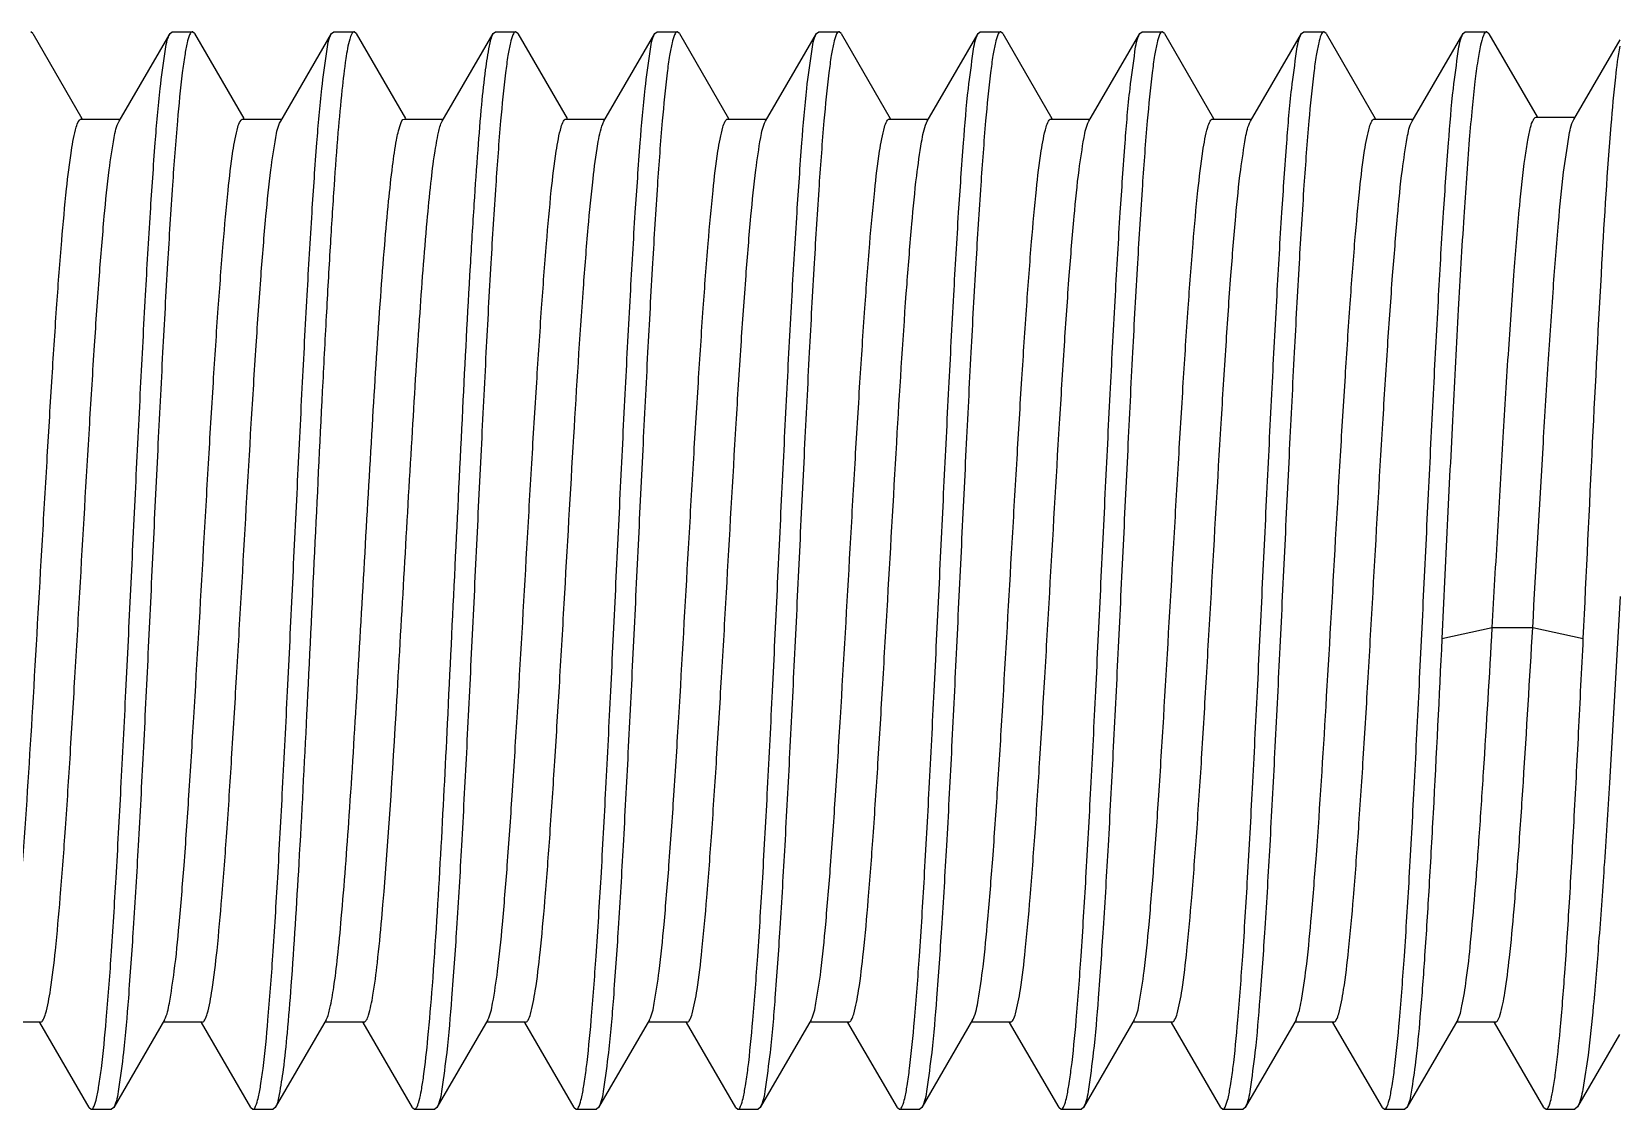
# Model space of a CAD drawing. Extents: x 27938 to 1042331, y -235042 to 1535213.
# Drawn here: x 726729 to 726847.7, y 744942.6 to 745023.1 of the extents above; entities that cross this region are included whole.
import ezdxf

# ---------------------------------------------------------------- set-up
doc = ezdxf.new("R2010")
doc.units = 0
doc.header["$LTSCALE"] = 1000
doc.header["$MEASUREMENT"] = 0

msp = doc.modelspace()

# ---------------------------------------------------------------- linework, layer by layer
at = {"linetype": 'Continuous'}
for p, q in [((726729.09, 745023), (726728.93, 745023.14)), ((726729.09, 745023), (726732.76, 745016.65)), ((726735.53, 745016.45), (726739.34, 745023)), ((726739.34, 745023), (726739.5, 745023.14)), ((726739.5, 745023.14), (726741.01, 745023.14)), ((726739.5, 745023.14), (726741.01, 745023.14)), ((726741.01, 745023.14), (726740.99, 745023.13)), ((726741.17, 745023), (726741.01, 745023.14)), ((726741.17, 745023), (726744.85, 745016.65)), ((726747.61, 745016.45), (726751.42, 745023)), ((726751.42, 745023), (726751.58, 745023.14)), ((726751.58, 745023.14), (726753.09, 745023.14)), ((726751.58, 745023.14), (726753.09, 745023.14)), ((726753.09, 745023.14), (726753.07, 745023.13)), ((726753.25, 745023), (726753.09, 745023.14)), ((726753.25, 745023), (726756.93, 745016.65)), ((726759.69, 745016.45), (726763.5, 745023)), ((726763.5, 745023), (726763.66, 745023.14)), ((726763.66, 745023.14), (726765.17, 745023.14)), ((726763.66, 745023.14), (726765.17, 745023.14)), ((726765.17, 745023.14), (726765.15, 745023.13)), ((726765.33, 745023), (726765.17, 745023.14)), ((726765.33, 745023), (726769.01, 745016.65)), ((726771.77, 745016.45), (726775.58, 745023)), ((726775.58, 745023), (726775.74, 745023.14)), ((726775.74, 745023.14), (726777.25, 745023.14)), ((726775.74, 745023.14), (726777.25, 745023.14)), ((726777.25, 745023.14), (726777.23, 745023.13)), ((726777.41, 745023), (726777.25, 745023.14)), ((726777.41, 745023), (726781.09, 745016.65)), ((726783.85, 745016.45), (726787.66, 745023)), ((726787.66, 745023), (726787.82, 745023.14)), ((726787.82, 745023.14), (726789.34, 745023.14)), ((726787.82, 745023.14), (726789.34, 745023.14)), ((726789.34, 745023.14), (726789.31, 745023.13)), ((726789.49, 745023), (726789.34, 745023.14)), ((726789.49, 745023), (726793.17, 745016.65)), ((726795.93, 745016.45), (726799.75, 745023)), ((726799.75, 745023), (726799.9, 745023.14)), ((726799.9, 745023.14), (726801.42, 745023.14)), ((726799.9, 745023.14), (726801.42, 745023.14)), ((726801.42, 745023.14), (726801.39, 745023.13)), ((726801.58, 745023), (726801.42, 745023.14)), ((726801.58, 745023), (726805.25, 745016.65)), ((726808.02, 745016.45), (726811.83, 745023)), ((726811.83, 745023), (726811.99, 745023.14)), ((726811.99, 745023.14), (726813.5, 745023.14)), ((726811.99, 745023.14), (726813.5, 745023.14)), ((726813.5, 745023.14), (726813.48, 745023.13)), ((726813.66, 745023), (726813.5, 745023.14)), ((726813.66, 745023), (726817.34, 745016.65)), ((726820.1, 745016.45), (726823.91, 745023)), ((726823.91, 745023), (726824.07, 745023.14)), ((726824.07, 745023.14), (726825.58, 745023.14)), ((726824.07, 745023.14), (726825.58, 745023.14)), ((726825.58, 745023.14), (726825.56, 745023.13)), ((726825.74, 745023), (726825.58, 745023.14)), ((726825.74, 745023), (726829.42, 745016.65)), ((726832.18, 745016.45), (726835.99, 745023)), ((726835.99, 745023), (726836.15, 745023.14)), ((726836.15, 745023.14), (726837.74, 745023.14)), ((726836.15, 745023.14), (726837.74, 745023.14)), ((726837.74, 745023.14), (726837.72, 745023.13)), ((726837.91, 745022.98), (726837.74, 745023.14)), ((726837.91, 745022.98), (726841.51, 745016.78)), ((726844.27, 745016.58), (726847.73, 745022.53)), ((726732.69, 745016.61), (726735.62, 745016.61)), ((726744.77, 745016.61), (726747.7, 745016.61)), ((726756.86, 745016.61), (726759.78, 745016.61)), ((726768.94, 745016.61), (726771.86, 745016.61)), ((726781.02, 745016.61), (726783.95, 745016.61)), ((726793.1, 745016.61), (726796.03, 745016.61)), ((726805.18, 745016.61), (726808.11, 745016.61)), ((726817.27, 745016.61), (726820.19, 745016.61)), ((726829.35, 745016.61), (726832.27, 745016.61)), ((726841.44, 745016.74), (726844.36, 745016.74)), ((726771.68, 745016.25), (726771.77, 745016.45)), ((726795.87, 745016.32), (726795.93, 745016.45)), ((726834.4, 744977.78), (726838.17, 744978.6)), ((726838.17, 744978.6), (726841.19, 744978.6)), ((726841.19, 744978.6), (726844.97, 744977.78)), ((726729.67, 744949.11), (726726.91, 744949.11)), ((726733.3, 744942.73), (726729.6, 744949.07)), ((726738.92, 744949.28), (726735.13, 744942.73)), ((726741.75, 744949.11), (726738.83, 744949.11)), ((726745.38, 744942.73), (726741.68, 744949.07)), ((726751.01, 744949.28), (726747.21, 744942.73)), ((726753.84, 744949.11), (726750.91, 744949.11)), ((726757.46, 744942.73), (726753.77, 744949.07)), ((726763.09, 744949.28), (726759.29, 744942.73)), ((726765.92, 744949.11), (726762.99, 744949.11)), ((726769.54, 744942.73), (726765.85, 744949.07)), ((726775.17, 744949.28), (726771.37, 744942.73)), ((726778, 744949.11), (726775.07, 744949.11)), ((726781.62, 744942.73), (726777.93, 744949.07)), ((726787.25, 744949.28), (726783.45, 744942.73)), ((726790.08, 744949.11), (726787.16, 744949.11)), ((726793.71, 744942.73), (726790.01, 744949.07)), ((726799.33, 744949.28), (726795.54, 744942.73)), ((726802.16, 744949.11), (726799.24, 744949.11)), ((726799.33, 744949.28), (726799.38, 744949.37)), ((726805.79, 744942.73), (726802.09, 744949.07)), ((726811.41, 744949.28), (726807.62, 744942.73)), ((726814.25, 744949.11), (726811.32, 744949.11)), ((726817.87, 744942.73), (726814.18, 744949.07)), ((726823.5, 744949.28), (726819.7, 744942.73)), ((726826.33, 744949.11), (726823.4, 744949.11)), ((726823.5, 744949.28), (726823.57, 744949.44)), ((726829.95, 744942.73), (726826.26, 744949.07)), ((726835.58, 744949.28), (726831.78, 744942.73)), ((726838.41, 744949.11), (726835.48, 744949.11)), ((726842.03, 744942.73), (726838.34, 744949.07)), ((726847.68, 744948.18), (726844.54, 744942.77)), ((726733.3, 744942.73), (726733.45, 744942.59)), ((726733.45, 744942.59), (726734.97, 744942.59)), ((726733.45, 744942.59), (726734.97, 744942.59)), ((726733.45, 744942.59), (726733.48, 744942.59)), ((726735.13, 744942.73), (726734.97, 744942.59)), ((726745.38, 744942.73), (726745.54, 744942.59)), ((726745.54, 744942.59), (726747.05, 744942.59)), ((726745.54, 744942.59), (726747.05, 744942.59)), ((726745.54, 744942.59), (726745.56, 744942.59)), ((726747.21, 744942.73), (726747.05, 744942.59)), ((726757.46, 744942.73), (726757.62, 744942.59)), ((726757.62, 744942.59), (726759.13, 744942.59)), ((726757.62, 744942.59), (726759.13, 744942.59)), ((726757.62, 744942.59), (726757.64, 744942.59)), ((726759.29, 744942.73), (726759.13, 744942.59)), ((726769.54, 744942.73), (726769.7, 744942.59)), ((726769.7, 744942.59), (726771.21, 744942.59)), ((726769.7, 744942.59), (726771.21, 744942.59)), ((726769.7, 744942.59), (726769.72, 744942.59)), ((726771.37, 744942.73), (726771.21, 744942.59)), ((726781.62, 744942.73), (726781.78, 744942.59)), ((726781.78, 744942.59), (726783.29, 744942.59)), ((726781.78, 744942.59), (726783.29, 744942.59)), ((726781.78, 744942.59), (726781.8, 744942.59)), ((726783.45, 744942.73), (726783.29, 744942.59)), ((726793.71, 744942.73), (726793.86, 744942.59)), ((726793.86, 744942.59), (726795.38, 744942.59)), ((726793.86, 744942.59), (726795.38, 744942.59)), ((726793.86, 744942.59), (726793.89, 744942.59)), ((726795.54, 744942.73), (726795.38, 744942.59)), ((726805.79, 744942.73), (726805.95, 744942.59)), ((726805.95, 744942.59), (726807.46, 744942.59)), ((726805.95, 744942.59), (726807.46, 744942.59)), ((726805.95, 744942.59), (726805.97, 744942.59)), ((726807.62, 744942.73), (726807.46, 744942.59)), ((726817.87, 744942.73), (726818.03, 744942.59)), ((726818.03, 744942.59), (726819.54, 744942.59)), ((726818.03, 744942.59), (726819.54, 744942.59)), ((726818.03, 744942.59), (726818.05, 744942.59)), ((726819.7, 744942.73), (726819.54, 744942.59)), ((726829.95, 744942.73), (726830.11, 744942.59)), ((726830.11, 744942.59), (726831.62, 744942.59)), ((726830.11, 744942.59), (726831.62, 744942.59)), ((726830.11, 744942.59), (726830.13, 744942.59)), ((726831.78, 744942.73), (726831.62, 744942.59)), ((726842.03, 744942.73), (726842.19, 744942.59)), ((726842.19, 744942.59), (726844.33, 744942.59)), ((726842.19, 744942.59), (726844.33, 744942.59)), ((726842.19, 744942.59), (726842.21, 744942.59)), ((726844.54, 744942.77), (726844.33, 744942.59))]:
    msp.add_line(p, q, dxfattribs=at)
for points, knots in [([(726733.48, 744942.59), (726733.57, 744942.62), (726733.72, 744942.94), (726733.88, 744943.5), (726734.05, 744944.47), (726734.32, 744946.4), (726734.62, 744949.65), (726734.98, 744954.39), (726735.33, 744960.17), (726735.69, 744966.77), (726736.05, 744973.95), (726736.41, 744981.45), (726736.77, 744989.01), (726737.13, 744996.34), (726737.49, 745003.19), (726737.84, 745009.3), (726738.2, 745014.44), (726738.52, 745018.48), (726738.91, 745021.17), (726739.1, 745022.6), (726739.34, 745023)], [0, 0, 0, 0, 0.003607, 0.01125, 0.023199, 0.039411, 0.0841, 0.143793, 0.216365, 0.29921, 0.389343, 0.483513, 0.57832, 0.670347, 0.756272, 0.832991, 0.897743, 0.948217, 0.982646, 1, 1, 1, 1]), ([(726740.99, 745023.13), (726740.89, 745023.11), (726740.74, 745022.78), (726740.59, 745022.22), (726740.41, 745021.25), (726740.15, 745019.32), (726739.84, 745016.08), (726739.49, 745011.33), (726739.13, 745005.56), (726738.77, 744998.96), (726738.41, 744991.78), (726738.05, 744984.27), (726737.7, 744976.72), (726737.34, 744969.39), (726736.98, 744962.55), (726736.62, 744956.43), (726736.26, 744951.29), (726735.94, 744947.25), (726735.56, 744944.56), (726735.36, 744943.13), (726735.13, 744942.73)], [0, 0, 0, 0, 0.003611, 0.011257, 0.023208, 0.03942, 0.084105, 0.14379, 0.216353, 0.299192, 0.389318, 0.483476, 0.578271, 0.670286, 0.7562, 0.832918, 0.897679, 0.94817, 0.98262, 1, 1, 1, 1]), ([(726745.56, 744942.59), (726745.65, 744942.62), (726745.8, 744942.94), (726745.96, 744943.5), (726746.14, 744944.47), (726746.4, 744946.4), (726746.71, 744949.65), (726747.06, 744954.39), (726747.41, 744960.17), (726747.77, 744966.77), (726748.13, 744973.95), (726748.49, 744981.45), (726748.85, 744989.01), (726749.21, 744996.34), (726749.57, 745003.19), (726749.92, 745009.3), (726750.28, 745014.44), (726750.6, 745018.48), (726750.99, 745021.17), (726751.18, 745022.6), (726751.42, 745023)], [0, 0, 0, 0, 0.003607, 0.01125, 0.023198, 0.03941, 0.084098, 0.143791, 0.216363, 0.299208, 0.389341, 0.48351, 0.578318, 0.670346, 0.756271, 0.83299, 0.897743, 0.948217, 0.982646, 1, 1, 1, 1]), ([(726753.07, 745023.13), (726753, 745023.12), (726752.87, 745022.91), (726752.66, 745022.27), (726752.42, 745020.83), (726752.15, 745018.51), (726751.86, 745015.35), (726751.58, 745011.44), (726751.29, 745006.86), (726751, 745001.73), (726750.61, 744994.13), (726750.13, 744984.2), (726749.57, 744972.43), (726749.02, 744961.62), (726748.6, 744954.86), (726748.38, 744951.81)], [0, 0, 0, 0, 0.002964, 0.008737, 0.029566, 0.062647, 0.107305, 0.162537, 0.227082, 0.299454, 0.377979, 0.546128, 0.716059, 0.872129, 1, 1, 1, 1]), ([(726758.95, 744951.81), (726759.43, 744958.34), (726759.96, 744968.8), (726760.65, 744983.17), (726761.2, 744994.57), (726761.67, 745003.6), (726762.06, 745010.06), (726762.34, 745014.09), (726762.61, 745017.43), (726762.87, 745020.03), (726763.16, 745021.79), (726763.34, 745022.72), (726763.5, 745023)], [0, 0, 0, 0, 0.275142, 0.440178, 0.604823, 0.754782, 0.820106, 0.877048, 0.924377, 0.961083, 0.986411, 1, 1, 1, 1]), ([(726765.15, 745023.13), (726765.06, 745023.11), (726764.91, 745022.78), (726764.75, 745022.22), (726764.57, 745021.25), (726764.31, 745019.32), (726764, 745016.08), (726763.65, 745011.33), (726763.29, 745005.55), (726762.94, 744998.96), (726762.58, 744991.78), (726762.22, 744984.28), (726761.86, 744976.72), (726761.5, 744969.39), (726761.14, 744962.55), (726760.79, 744956.43), (726760.42, 744951.29), (726760.1, 744947.25), (726759.72, 744944.56), (726759.52, 744943.13), (726759.29, 744942.73)], [0, 0, 0, 0, 0.003611, 0.011258, 0.023209, 0.039422, 0.084108, 0.143794, 0.216356, 0.299189, 0.389308, 0.483464, 0.57826, 0.670281, 0.756203, 0.832923, 0.897683, 0.948172, 0.982621, 1, 1, 1, 1]), ([(726769.72, 744942.59), (726769.82, 744942.62), (726769.97, 744942.94), (726770.12, 744943.5), (726770.3, 744944.47), (726770.56, 744946.4), (726770.87, 744949.64), (726771.22, 744954.39), (726771.58, 744960.17), (726771.93, 744966.77), (726772.29, 744973.95), (726772.65, 744981.45), (726773.01, 744989.01), (726773.37, 744996.34), (726773.73, 745003.19), (726774.08, 745009.3), (726774.45, 745014.44), (726774.77, 745018.48), (726775.15, 745021.17), (726775.35, 745022.6), (726775.58, 745023)], [0, 0, 0, 0, 0.003606, 0.011248, 0.023195, 0.039405, 0.08409, 0.14378, 0.216352, 0.299204, 0.389345, 0.483519, 0.578326, 0.67035, 0.756268, 0.832985, 0.897739, 0.948216, 0.982646, 1, 1, 1, 1]), ([(726777.23, 745023.13), (726777.14, 745023.11), (726776.99, 745022.78), (726776.83, 745022.22), (726776.65, 745021.25), (726776.39, 745019.32), (726776.08, 745016.08), (726775.73, 745011.33), (726775.38, 745005.55), (726775.02, 744998.96), (726774.66, 744991.78), (726774.3, 744984.28), (726773.94, 744976.72), (726773.58, 744969.39), (726773.22, 744962.55), (726772.87, 744956.43), (726772.51, 744951.29), (726772.19, 744947.25), (726771.8, 744944.56), (726771.61, 744943.13), (726771.37, 744942.73)], [0, 0, 0, 0, 0.003611, 0.011258, 0.023209, 0.039423, 0.08411, 0.143796, 0.216358, 0.299191, 0.38931, 0.483466, 0.578262, 0.670283, 0.756204, 0.832924, 0.897683, 0.948172, 0.982621, 1, 1, 1, 1]), ([(726781.8, 744942.59), (726781.9, 744942.62), (726782.05, 744942.94), (726782.2, 744943.5), (726782.38, 744944.47), (726782.64, 744946.4), (726782.95, 744949.64), (726783.3, 744954.39), (726783.66, 744960.17), (726784.02, 744966.77), (726784.38, 744973.95), (726784.73, 744981.45), (726785.09, 744989.01), (726785.45, 744996.34), (726785.81, 745003.19), (726786.17, 745009.3), (726786.53, 745014.44), (726786.85, 745018.48), (726787.23, 745021.17), (726787.43, 745022.6), (726787.66, 745023)], [0, 0, 0, 0, 0.003606, 0.011248, 0.023195, 0.039405, 0.08409, 0.14378, 0.216352, 0.299203, 0.389344, 0.483517, 0.578325, 0.670349, 0.756267, 0.832984, 0.897738, 0.948215, 0.982646, 1, 1, 1, 1]), ([(726789.31, 745023.13), (726789.22, 745023.11), (726789.07, 745022.78), (726788.91, 745022.22), (726788.74, 745021.25), (726788.47, 745019.32), (726788.17, 745016.08), (726787.81, 745011.33), (726787.46, 745005.55), (726787.1, 744998.96), (726786.74, 744991.78), (726786.38, 744984.27), (726786.02, 744976.72), (726785.66, 744969.39), (726785.3, 744962.55), (726784.95, 744956.43), (726784.59, 744951.29), (726784.27, 744947.25), (726783.88, 744944.56), (726783.69, 744943.13), (726783.45, 744942.73)], [0, 0, 0, 0, 0.003611, 0.011259, 0.02321, 0.039423, 0.084111, 0.143798, 0.21636, 0.299193, 0.389312, 0.483468, 0.578264, 0.670284, 0.756205, 0.832924, 0.897684, 0.948172, 0.982621, 1, 1, 1, 1]), ([(726793.89, 744942.59), (726793.98, 744942.62), (726794.13, 744942.94), (726794.29, 744943.5), (726794.46, 744944.47), (726794.72, 744946.4), (726795.03, 744949.64), (726795.39, 744954.39), (726795.74, 744960.17), (726796.1, 744966.77), (726796.46, 744973.95), (726796.82, 744981.45), (726797.18, 744989.01), (726797.54, 744996.34), (726797.9, 745003.19), (726798.25, 745009.3), (726798.61, 745014.44), (726798.93, 745018.48), (726799.31, 745021.17), (726799.51, 745022.6), (726799.75, 745023)], [0, 0, 0, 0, 0.003606, 0.011248, 0.023195, 0.039405, 0.08409, 0.143779, 0.216351, 0.299203, 0.389343, 0.483516, 0.578323, 0.670348, 0.756266, 0.832984, 0.897738, 0.948215, 0.982646, 1, 1, 1, 1]), ([(726801.39, 745023.13), (726801.3, 745023.11), (726801.15, 745022.78), (726800.99, 745022.22), (726800.82, 745021.25), (726800.56, 745019.32), (726800.25, 745016.08), (726799.9, 745011.33), (726799.54, 745005.55), (726799.18, 744998.96), (726798.82, 744991.78), (726798.46, 744984.27), (726798.1, 744976.72), (726797.75, 744969.39), (726797.39, 744962.55), (726797.03, 744956.43), (726796.67, 744951.29), (726796.35, 744947.25), (726795.97, 744944.56), (726795.77, 744943.13), (726795.54, 744942.73)], [0, 0, 0, 0, 0.003612, 0.011261, 0.023213, 0.039428, 0.084118, 0.143807, 0.216371, 0.299205, 0.389325, 0.48348, 0.578274, 0.670292, 0.75621, 0.832928, 0.897687, 0.948173, 0.982621, 1, 1, 1, 1]), ([(726805.97, 744942.59), (726806.06, 744942.62), (726806.21, 744942.94), (726806.37, 744943.5), (726806.54, 744944.47), (726806.81, 744946.4), (726807.12, 744949.64), (726807.47, 744954.39), (726807.82, 744960.17), (726808.18, 744966.77), (726808.54, 744973.95), (726808.9, 744981.45), (726809.26, 744989.01), (726809.62, 744996.34), (726809.98, 745003.18), (726810.33, 745009.3), (726810.69, 745014.44), (726811.01, 745018.48), (726811.4, 745021.17), (726811.59, 745022.6), (726811.83, 745023)], [0, 0, 0, 0, 0.003606, 0.011247, 0.023194, 0.039403, 0.084087, 0.143776, 0.216347, 0.299198, 0.389337, 0.483508, 0.578316, 0.670341, 0.75626, 0.832979, 0.897735, 0.948214, 0.982645, 1, 1, 1, 1]), ([(726813.48, 745023.13), (726813.38, 745023.11), (726813.23, 745022.78), (726813.08, 745022.22), (726812.9, 745021.25), (726812.64, 745019.32), (726812.33, 745016.08), (726811.98, 745011.33), (726811.62, 745005.55), (726811.26, 744998.96), (726810.91, 744991.78), (726810.55, 744984.27), (726810.19, 744976.72), (726809.83, 744969.39), (726809.47, 744962.55), (726809.11, 744956.43), (726808.75, 744951.29), (726808.43, 744947.25), (726808.05, 744944.56), (726807.85, 744943.13), (726807.62, 744942.73)], [0, 0, 0, 0, 0.003612, 0.011261, 0.023214, 0.039428, 0.084119, 0.143809, 0.216373, 0.299207, 0.389327, 0.483482, 0.578276, 0.670293, 0.756211, 0.832929, 0.897687, 0.948174, 0.982621, 1, 1, 1, 1]), ([(726818.05, 744942.59), (726818.14, 744942.62), (726818.29, 744942.94), (726818.45, 744943.5), (726818.63, 744944.47), (726818.89, 744946.4), (726819.2, 744949.64), (726819.55, 744954.39), (726819.9, 744960.17), (726820.26, 744966.77), (726820.62, 744973.95), (726820.98, 744981.45), (726821.34, 744989.01), (726821.7, 744996.34), (726822.06, 745003.18), (726822.41, 745009.3), (726822.77, 745014.44), (726823.09, 745018.48), (726823.48, 745021.17), (726823.67, 745022.6), (726823.91, 745023)], [0, 0, 0, 0, 0.003606, 0.011247, 0.023193, 0.039403, 0.084087, 0.143775, 0.216347, 0.299197, 0.389335, 0.483507, 0.578314, 0.670339, 0.756259, 0.832978, 0.897734, 0.948214, 0.982645, 1, 1, 1, 1]), ([(726825.56, 745023.13), (726825.46, 745023.11), (726825.31, 745022.78), (726825.16, 745022.22), (726824.98, 745021.25), (726824.72, 745019.32), (726824.41, 745016.08), (726824.06, 745011.33), (726823.7, 745005.55), (726823.35, 744998.96), (726822.99, 744991.78), (726822.63, 744984.27), (726822.27, 744976.72), (726821.91, 744969.39), (726821.55, 744962.55), (726821.2, 744956.43), (726820.83, 744951.29), (726820.51, 744947.25), (726820.13, 744944.56), (726819.93, 744943.13), (726819.7, 744942.73)], [0, 0, 0, 0, 0.003613, 0.011261, 0.023214, 0.039429, 0.08412, 0.143811, 0.216375, 0.299209, 0.389329, 0.483484, 0.578278, 0.670294, 0.756212, 0.83293, 0.897688, 0.948174, 0.982621, 1, 1, 1, 1]), ([(726830.13, 744942.59), (726830.22, 744942.62), (726830.38, 744942.94), (726830.53, 744943.5), (726830.71, 744944.47), (726830.97, 744946.4), (726831.28, 744949.64), (726831.63, 744954.39), (726831.99, 744960.17), (726832.34, 744966.77), (726832.7, 744973.95), (726833.06, 744981.45), (726833.42, 744989.01), (726833.78, 744996.34), (726834.14, 745003.18), (726834.49, 745009.3), (726834.86, 745014.44), (726835.18, 745018.48), (726835.56, 745021.17), (726835.76, 745022.6), (726835.99, 745023)], [0, 0, 0, 0, 0.003606, 0.011247, 0.023193, 0.039403, 0.084086, 0.143774, 0.216346, 0.299196, 0.389334, 0.483505, 0.578313, 0.670338, 0.756258, 0.832977, 0.897733, 0.948213, 0.982645, 1, 1, 1, 1]), ([(726837.72, 745023.13), (726837.6, 745023.11), (726837.43, 745022.7), (726837.25, 745022.03), (726837.05, 745020.84), (726836.85, 745019.29), (726836.64, 745017.31), (726836.35, 745013.94), (726836, 745008.91), (726835.6, 745002.08), (726835.2, 744994.39), (726834.8, 744986.19), (726834.53, 744980.6), (726834.4, 744977.78)], [0, 0, 0, 0, 0.00759, 0.023989, 0.049698, 0.084571, 0.128273, 0.180348, 0.307263, 0.459782, 0.631209, 0.813963, 1, 1, 1, 1]), ([(726844.97, 744977.78), (726845.2, 744982.66), (726845.64, 744992.01), (726846.29, 745004.81), (726846.84, 745013.91), (726847.33, 745019.33), (726847.58, 745021.3), (726847.73, 745022.07)], [0, 0, 0, 0, 0.33063, 0.632635, 0.865973, 0.946815, 1, 1, 1, 1]), ([(726726.91, 744949.42), (726727.1, 744949.88), (726727.35, 744951.23), (726727.7, 744953.76), (726728.03, 744957.33), (726728.54, 744963.72), (726729.12, 744973.1), (726729.68, 744983.05), (726730.16, 744991.29), (726730.51, 744997.17), (726730.86, 745002.55), (726731.21, 745007.23), (726731.56, 745011.07), (726731.89, 745013.88), (726732.2, 745015.62), (726732.44, 745016.38), (726732.62, 745016.61), (726732.69, 745016.61)], [0, 0, 0, 0, 0.021934, 0.060252, 0.1138, 0.180755, 0.345177, 0.530709, 0.623344, 0.711545, 0.792219, 0.862544, 0.920069, 0.962821, 0.989426, 0.996537, 1, 1, 1, 1]), ([(726738.92, 744949.28), (726739.14, 744949.65), (726739.36, 744950.9), (726739.73, 744953.25), (726740.06, 744956.71), (726740.42, 744961.08), (726740.77, 744966.25), (726741.26, 744974.15), (726741.73, 744982.42), (726742.21, 744990.77), (726742.56, 744996.75), (726742.92, 745002.23), (726743.28, 745007.01), (726743.63, 745010.94), (726743.96, 745013.82), (726744.28, 745015.6), (726744.52, 745016.38), (726744.7, 745016.61), (726744.77, 745016.61)], [0, 0, 0, 0, 0.018976, 0.054803, 0.106453, 0.172139, 0.249526, 0.335844, 0.522668, 0.616459, 0.705997, 0.788066, 0.859722, 0.918409, 0.962059, 0.989231, 0.996484, 1, 1, 1, 1]), ([(726752.14, 744956.84), (726752.37, 744959.41), (726752.79, 744965.1), (726753.35, 744974.22), (726753.91, 744984.13), (726754.47, 744993.93), (726754.95, 745001.6), (726755.36, 745006.99), (726755.65, 745010.27), (726755.93, 745012.85), (726756.21, 745014.86), (726756.45, 745015.89), (726756.69, 745016.61), (726756.86, 745016.61)], [0, 0, 0, 0, 0.128499, 0.285338, 0.455997, 0.624629, 0.775582, 0.839957, 0.89488, 0.939089, 0.971598, 0.991791, 1, 1, 1, 1]), ([(726763.09, 744949.28), (726763.3, 744949.65), (726763.53, 744950.9), (726763.89, 744953.25), (726764.22, 744956.71), (726764.58, 744961.08), (726764.93, 744966.25), (726765.43, 744974.15), (726765.89, 744982.42), (726766.37, 744990.77), (726766.73, 744996.75), (726767.09, 745002.23), (726767.44, 745007.01), (726767.79, 745010.94), (726768.12, 745013.82), (726768.44, 745015.6), (726768.68, 745016.38), (726768.86, 745016.61), (726768.94, 745016.61)], [0, 0, 0, 0, 0.018976, 0.054803, 0.106453, 0.172139, 0.249526, 0.335844, 0.522668, 0.61646, 0.705997, 0.788066, 0.859722, 0.918409, 0.962059, 0.989231, 0.996485, 1, 1, 1, 1]), ([(726775.17, 744949.28), (726775.38, 744949.65), (726775.61, 744950.9), (726775.97, 744953.25), (726776.3, 744956.71), (726776.66, 744961.08), (726777.02, 744966.25), (726777.51, 744974.15), (726777.97, 744982.42), (726778.45, 744990.77), (726778.81, 744996.75), (726779.17, 745002.23), (726779.52, 745007.01), (726779.88, 745010.94), (726780.2, 745013.82), (726780.53, 745015.6), (726780.76, 745016.37), (726780.94, 745016.61), (726781.02, 745016.61)], [0, 0, 0, 0, 0.018976, 0.054804, 0.106454, 0.17214, 0.249527, 0.335846, 0.522669, 0.61646, 0.705997, 0.788065, 0.859721, 0.918408, 0.962058, 0.98923, 0.996485, 1, 1, 1, 1]), ([(726787.25, 744949.28), (726787.47, 744949.65), (726787.69, 744950.9), (726788.06, 744953.25), (726788.38, 744956.71), (726788.74, 744961.08), (726789.1, 744966.25), (726789.59, 744974.15), (726790.06, 744982.42), (726790.53, 744990.77), (726790.89, 744996.75), (726791.25, 745002.23), (726791.6, 745007.01), (726791.96, 745010.94), (726792.29, 745013.82), (726792.61, 745015.6), (726792.85, 745016.38), (726793.02, 745016.61), (726793.1, 745016.61)], [0, 0, 0, 0, 0.018976, 0.054803, 0.106453, 0.172138, 0.249526, 0.335844, 0.522669, 0.61646, 0.705998, 0.788066, 0.859722, 0.918409, 0.962059, 0.98923, 0.996485, 1, 1, 1, 1]), ([(726799.38, 744949.37), (726799.58, 744949.8), (726799.82, 744951.11), (726800.17, 744953.58), (726800.5, 744957.11), (726800.86, 744961.54), (726801.21, 744966.73), (726801.7, 744974.61), (726802.16, 744982.84), (726802.64, 744991.11), (726802.99, 744997.03), (726803.35, 745002.44), (726803.7, 745007.16), (726804.05, 745011.02), (726804.37, 745013.86), (726804.69, 745015.61), (726804.93, 745016.38), (726805.11, 745016.61), (726805.18, 745016.61)], [0, 0, 0, 0, 0.020929, 0.058407, 0.111315, 0.177843, 0.255662, 0.342027, 0.527997, 0.621023, 0.709674, 0.790819, 0.861592, 0.91951, 0.962564, 0.989361, 0.996518, 1, 1, 1, 1]), ([(726811.41, 744949.28), (726811.63, 744949.65), (726811.85, 744950.9), (726812.22, 744953.25), (726812.55, 744956.71), (726812.91, 744961.08), (726813.26, 744966.25), (726813.75, 744974.15), (726814.22, 744982.42), (726814.7, 744990.77), (726815.06, 744996.75), (726815.41, 745002.23), (726815.77, 745007.01), (726816.12, 745010.94), (726816.45, 745013.82), (726816.77, 745015.6), (726817.01, 745016.38), (726817.19, 745016.61), (726817.27, 745016.61)], [0, 0, 0, 0, 0.018976, 0.054803, 0.106453, 0.172138, 0.249526, 0.335844, 0.522669, 0.61646, 0.705998, 0.788066, 0.859722, 0.918408, 0.962058, 0.98923, 0.996486, 1, 1, 1, 1]), ([(726823.57, 744949.44), (726823.76, 744949.9), (726824.01, 744951.26), (726824.36, 744953.8), (726824.69, 744957.38), (726825.2, 744963.78), (726825.78, 744973.16), (726826.34, 744983.1), (726826.81, 744991.33), (726827.17, 744997.21), (726827.52, 745002.58), (726827.87, 745007.25), (726828.22, 745011.08), (726828.54, 745013.89), (726828.86, 745015.62), (726829.1, 745016.38), (726829.27, 745016.61), (726829.35, 745016.61)], [0, 0, 0, 0, 0.022184, 0.060712, 0.114419, 0.181479, 0.345959, 0.531381, 0.623919, 0.712007, 0.792565, 0.862779, 0.920208, 0.962885, 0.989443, 0.996539, 1, 1, 1, 1]), ([(726838.17, 744978.6), (726838.3, 744980.99), (726838.57, 744985.73), (726838.97, 744992.67), (726839.37, 744999.17), (726839.77, 745004.94), (726840.16, 745009.71), (726840.5, 745012.98), (726840.79, 745014.92), (726841, 745015.89), (726841.15, 745016.44), (726841.35, 745016.74), (726841.44, 745016.74)], [0, 0, 0, 0, 0.187168, 0.370928, 0.54308, 0.695912, 0.822629, 0.917653, 0.951962, 0.977016, 0.992738, 1, 1, 1, 1]), ([(726841.19, 744978.6), (726841.44, 744983.07), (726841.81, 744989.65), (726842.33, 744998.11), (726842.7, 745003.72), (726843.08, 745008.49), (726843.42, 745012.26), (726843.81, 745014.82), (726844.04, 745016.18), (726844.27, 745016.58)], [0, 0, 0, 0, 0.352462, 0.517837, 0.667078, 0.794284, 0.894462, 0.96378, 1, 1, 1, 1]), ([(726729.67, 744949.11), (726729.75, 744949.11), (726729.93, 744949.35), (726730.17, 744950.13), (726730.49, 744951.91), (726730.82, 744954.79), (726731.17, 744958.72), (726731.53, 744963.5), (726731.88, 744968.98), (726732.24, 744974.96), (726732.72, 744983.31), (726733.19, 744991.58), (726733.68, 744999.48), (726734.03, 745004.65), (726734.39, 745009.02), (726734.72, 745012.48), (726735.09, 745014.83), (726735.31, 745016.08), (726735.53, 745016.45)], [0, 0, 0, 0, 0.003515, 0.010772, 0.03795, 0.08161, 0.140308, 0.211978, 0.294061, 0.383612, 0.477415, 0.664253, 0.750571, 0.827951, 0.893624, 0.945254, 0.981055, 1, 1, 1, 1]), ([(726741.75, 744949.11), (726741.83, 744949.11), (726742.01, 744949.35), (726742.25, 744950.13), (726742.57, 744951.91), (726742.9, 744954.79), (726743.25, 744958.72), (726743.61, 744963.5), (726743.96, 744968.98), (726744.32, 744974.96), (726744.8, 744983.31), (726745.27, 744991.58), (726745.76, 744999.48), (726746.11, 745004.65), (726746.47, 745009.02), (726746.8, 745012.48), (726747.17, 745014.83), (726747.39, 745016.08), (726747.61, 745016.45)], [0, 0, 0, 0, 0.003517, 0.010771, 0.037949, 0.081609, 0.140308, 0.211979, 0.294062, 0.383613, 0.477416, 0.664254, 0.750571, 0.827951, 0.893623, 0.945253, 0.981055, 1, 1, 1, 1]), ([(726755.16, 744956.84), (726755.65, 744962.27), (726756.17, 744970.97), (726756.86, 744982.93), (726757.4, 744992.43), (726757.94, 745001.11), (726758.41, 745007.49), (726758.81, 745011.62), (726759.07, 745013.84), (726759.35, 745015.37), (726759.54, 745016.19), (726759.69, 745016.45)], [0, 0, 0, 0, 0.273163, 0.437049, 0.600835, 0.7505, 0.873256, 0.921165, 0.958687, 0.985083, 1, 1, 1, 1]), ([(726765.92, 744949.11), (726766, 744949.11), (726766.17, 744949.34), (726766.41, 744950.1), (726766.72, 744951.82), (726767.05, 744954.62), (726767.39, 744958.43), (726767.74, 744963.08), (726768.09, 744968.42), (726768.45, 744974.27), (726768.92, 744982.48), (726769.48, 744992.41), (726770.06, 745001.78), (726770.56, 745008.2), (726770.9, 745011.8), (726771.24, 745014.38), (726771.49, 745015.77), (726771.68, 745016.25)], [0, 0, 0, 0, 0.003449, 0.010513, 0.036944, 0.079419, 0.136588, 0.206502, 0.286746, 0.374534, 0.46681, 0.651938, 0.816574, 0.883918, 0.938051, 0.977142, 1, 1, 1, 1]), ([(726778, 744949.11), (726778.08, 744949.11), (726778.26, 744949.35), (726778.49, 744950.13), (726778.82, 744951.91), (726779.14, 744954.79), (726779.5, 744958.72), (726779.85, 744963.5), (726780.21, 744968.98), (726780.57, 744974.96), (726781.05, 744983.31), (726781.51, 744991.58), (726782, 744999.48), (726782.36, 745004.65), (726782.72, 745009.02), (726783.05, 745012.48), (726783.41, 745014.83), (726783.64, 745016.08), (726783.85, 745016.45)], [0, 0, 0, 0, 0.003514, 0.010772, 0.03795, 0.081609, 0.140308, 0.211978, 0.294061, 0.383612, 0.477416, 0.664254, 0.750572, 0.827952, 0.893624, 0.945254, 0.981055, 1, 1, 1, 1]), ([(726790.08, 744949.11), (726790.16, 744949.11), (726790.33, 744949.34), (726790.57, 744950.11), (726790.89, 744951.85), (726791.21, 744954.67), (726791.57, 744958.52), (726791.91, 744963.21), (726792.27, 744968.6), (726792.62, 744974.49), (726793.1, 744982.74), (726793.66, 744992.7), (726794.24, 745002.08), (726794.75, 745008.47), (726795.08, 745012.02), (726795.44, 745014.54), (726795.68, 745015.88), (726795.87, 745016.32)], [0, 0, 0, 0, 0.00347, 0.010595, 0.037262, 0.080112, 0.137764, 0.208234, 0.289061, 0.377407, 0.470169, 0.655842, 0.820187, 0.887004, 0.940345, 0.978392, 1, 1, 1, 1]), ([(726802.16, 744949.11), (726802.24, 744949.11), (726802.42, 744949.35), (726802.66, 744950.13), (726802.98, 744951.91), (726803.31, 744954.79), (726803.66, 744958.72), (726804.02, 744963.5), (726804.37, 744968.98), (726804.73, 744974.96), (726805.21, 744983.31), (726805.68, 744991.58), (726806.17, 744999.48), (726806.52, 745004.65), (726806.88, 745009.02), (726807.21, 745012.48), (726807.58, 745014.83), (726807.8, 745016.08), (726808.02, 745016.45)], [0, 0, 0, 0, 0.003515, 0.010772, 0.03795, 0.081609, 0.140308, 0.211978, 0.294061, 0.383613, 0.477416, 0.664254, 0.750572, 0.827952, 0.893624, 0.945254, 0.981055, 1, 1, 1, 1]), ([(726814.25, 744949.11), (726814.32, 744949.11), (726814.5, 744949.35), (726814.74, 744950.13), (726815.06, 744951.91), (726815.39, 744954.79), (726815.74, 744958.72), (726816.1, 744963.5), (726816.46, 744968.98), (726816.81, 744974.96), (726817.29, 744983.31), (726817.76, 744991.58), (726818.25, 744999.48), (726818.6, 745004.65), (726818.96, 745009.02), (726819.29, 745012.48), (726819.66, 745014.83), (726819.88, 745016.08), (726820.1, 745016.45)], [0, 0, 0, 0, 0.003516, 0.010772, 0.03795, 0.08161, 0.140309, 0.211979, 0.294062, 0.383613, 0.477415, 0.664252, 0.75057, 0.82795, 0.893623, 0.945253, 0.981055, 1, 1, 1, 1]), ([(726826.33, 744949.11), (726826.41, 744949.11), (726826.58, 744949.35), (726826.82, 744950.13), (726827.14, 744951.91), (726827.47, 744954.79), (726827.83, 744958.72), (726828.18, 744963.5), (726828.54, 744968.98), (726828.9, 744974.96), (726829.37, 744983.31), (726829.84, 744991.58), (726830.33, 744999.48), (726830.69, 745004.65), (726831.05, 745009.02), (726831.37, 745012.48), (726831.74, 745014.83), (726831.96, 745016.08), (726832.18, 745016.45)], [0, 0, 0, 0, 0.003515, 0.010772, 0.037949, 0.081609, 0.140307, 0.211978, 0.294061, 0.383613, 0.477416, 0.664254, 0.750572, 0.827952, 0.893624, 0.945254, 0.981055, 1, 1, 1, 1]), ([(726847.73, 744980.92), (726847.47, 744976.27), (726847.08, 744969.52), (726846.54, 744960.89), (726846.15, 744955.34), (726845.76, 744950.66), (726845.4, 744946.99), (726845.01, 744944.49), (726844.77, 744943.16), (726844.54, 744942.77)], [0, 0, 0, 0, 0.364296, 0.529536, 0.676394, 0.800243, 0.897208, 0.964341, 1, 1, 1, 1]), ([(726835.58, 744949.28), (726835.76, 744949.59), (726835.97, 744950.61), (726836.29, 744952.53), (726836.58, 744955.33), (726836.9, 744958.89), (726837.21, 744963.13), (726837.65, 744969.78), (726837.96, 744975), (726838.17, 744978.6)], [0, 0, 0, 0, 0.036595, 0.103597, 0.199643, 0.322176, 0.467814, 0.632462, 1, 1, 1, 1]), ([(726838.41, 744949.11), (726838.48, 744949.11), (726838.65, 744949.32), (726838.88, 744950.03), (726839.18, 744951.63), (726839.5, 744954.25), (726839.83, 744957.81), (726840.17, 744962.18), (726840.64, 744969.2), (726840.96, 744974.75), (726841.19, 744978.6)], [0, 0, 0, 0, 0.007446, 0.022456, 0.078431, 0.168451, 0.289886, 0.438909, 0.610718, 1, 1, 1, 1]), ([(726834.4, 744977.78), (726834.19, 744973.43), (726833.88, 744967.13), (726833.44, 744959.13), (726833.12, 744954.04), (726832.8, 744949.79), (726832.5, 744946.48), (726832.17, 744944.25), (726831.98, 744943.07), (726831.78, 744942.73)], [0, 0, 0, 0, 0.371283, 0.537217, 0.683502, 0.805941, 0.901057, 0.966223, 1, 1, 1, 1]), ([(726842.21, 744942.59), (726842.3, 744942.61), (726842.44, 744942.9), (726842.59, 744943.4), (726842.75, 744944.26), (726843, 744945.98), (726843.29, 744948.86), (726843.62, 744953.11), (726843.96, 744958.31), (726844.29, 744964.29), (726844.63, 744970.87), (726844.85, 744975.43), (726844.97, 744977.78)], [0, 0, 0, 0, 0.007495, 0.02305, 0.047285, 0.080154, 0.170897, 0.292587, 0.441411, 0.612652, 0.800854, 1, 1, 1, 1]), ([(726751.01, 744949.28), (726751.16, 744949.54), (726751.35, 744950.37), (726751.63, 744951.92), (726751.89, 744954.17), (726752.06, 744955.88), (726752.14, 744956.84)], [0, 0, 0, 0, 0.117636, 0.32586, 0.622078, 1, 1, 1, 1]), ([(726753.84, 744949.11), (726753.91, 744949.11), (726754.07, 744949.3), (726754.29, 744949.95), (726754.58, 744951.42), (726754.88, 744953.82), (726755.07, 744955.74), (726755.16, 744956.84)], [0, 0, 0, 0, 0.026262, 0.07815, 0.270743, 0.58079, 1, 1, 1, 1]), ([(726748.38, 744951.81), (726748.29, 744950.64), (726748.12, 744948.55), (726747.85, 744945.83), (726747.56, 744943.99), (726747.38, 744943.02), (726747.21, 744942.73)], [0, 0, 0, 0, 0.385275, 0.684175, 0.890131, 1, 1, 1, 1]), ([(726757.64, 744942.59), (726757.72, 744942.61), (726757.86, 744942.86), (726757.99, 744943.32), (726758.15, 744944.09), (726758.39, 744945.65), (726758.66, 744948.26), (726758.85, 744950.52), (726758.95, 744951.81)], [0, 0, 0, 0, 0.026065, 0.079236, 0.161849, 0.273851, 0.583482, 1, 1, 1, 1])]:
    msp.add_open_spline(points, degree=3, knots=knots, dxfattribs=at)

doc.saveas('drawing.dxf')
